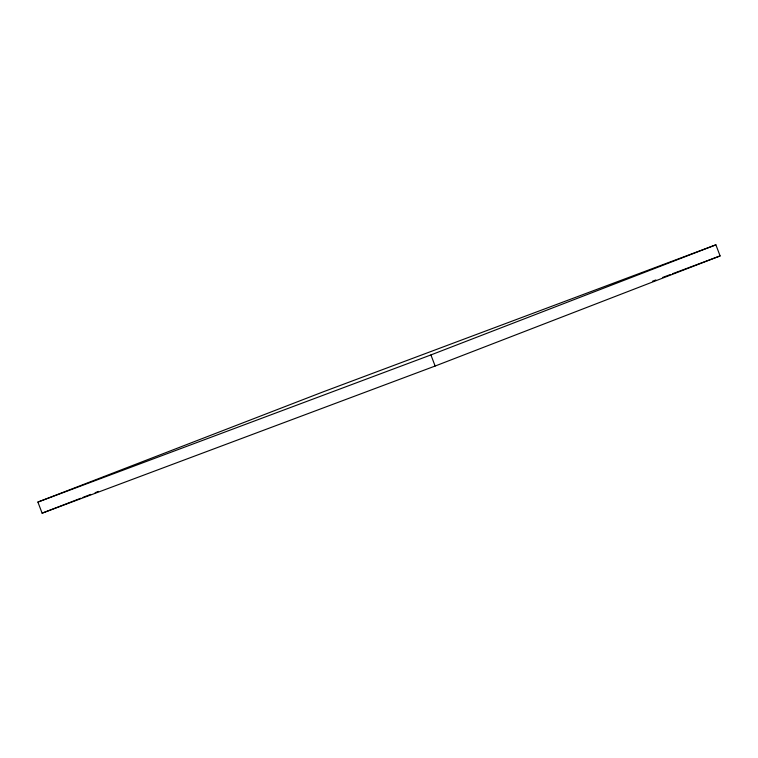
<?xml version="1.0" encoding="UTF-8"?>
<svg xmlns="http://www.w3.org/2000/svg" width="758" height="758" viewBox="0 0 758 758"><rect width="100%" height="100%" fill="white"/><g stroke="black" fill="none" stroke-linecap="round" stroke-linejoin="round"><path stroke-width="1.14" d="M37.9 502.071L322.87 391.962L715.884 244.825L720.1 255.929L435.13 366.038L42.116 513.175L37.9 502.071L430.914 354.934L715.884 244.825M42.116 513.175L80.774 498.233M82.982 497.381L90.714 494.396M95.138 492.691L98.445 491.402M652.572 281.209L655.888 279.967M662.53 277.485L670.28 274.586M672.498 273.752L720.1 255.929M430.914 354.934L435.13 366.038"/></g></svg>
